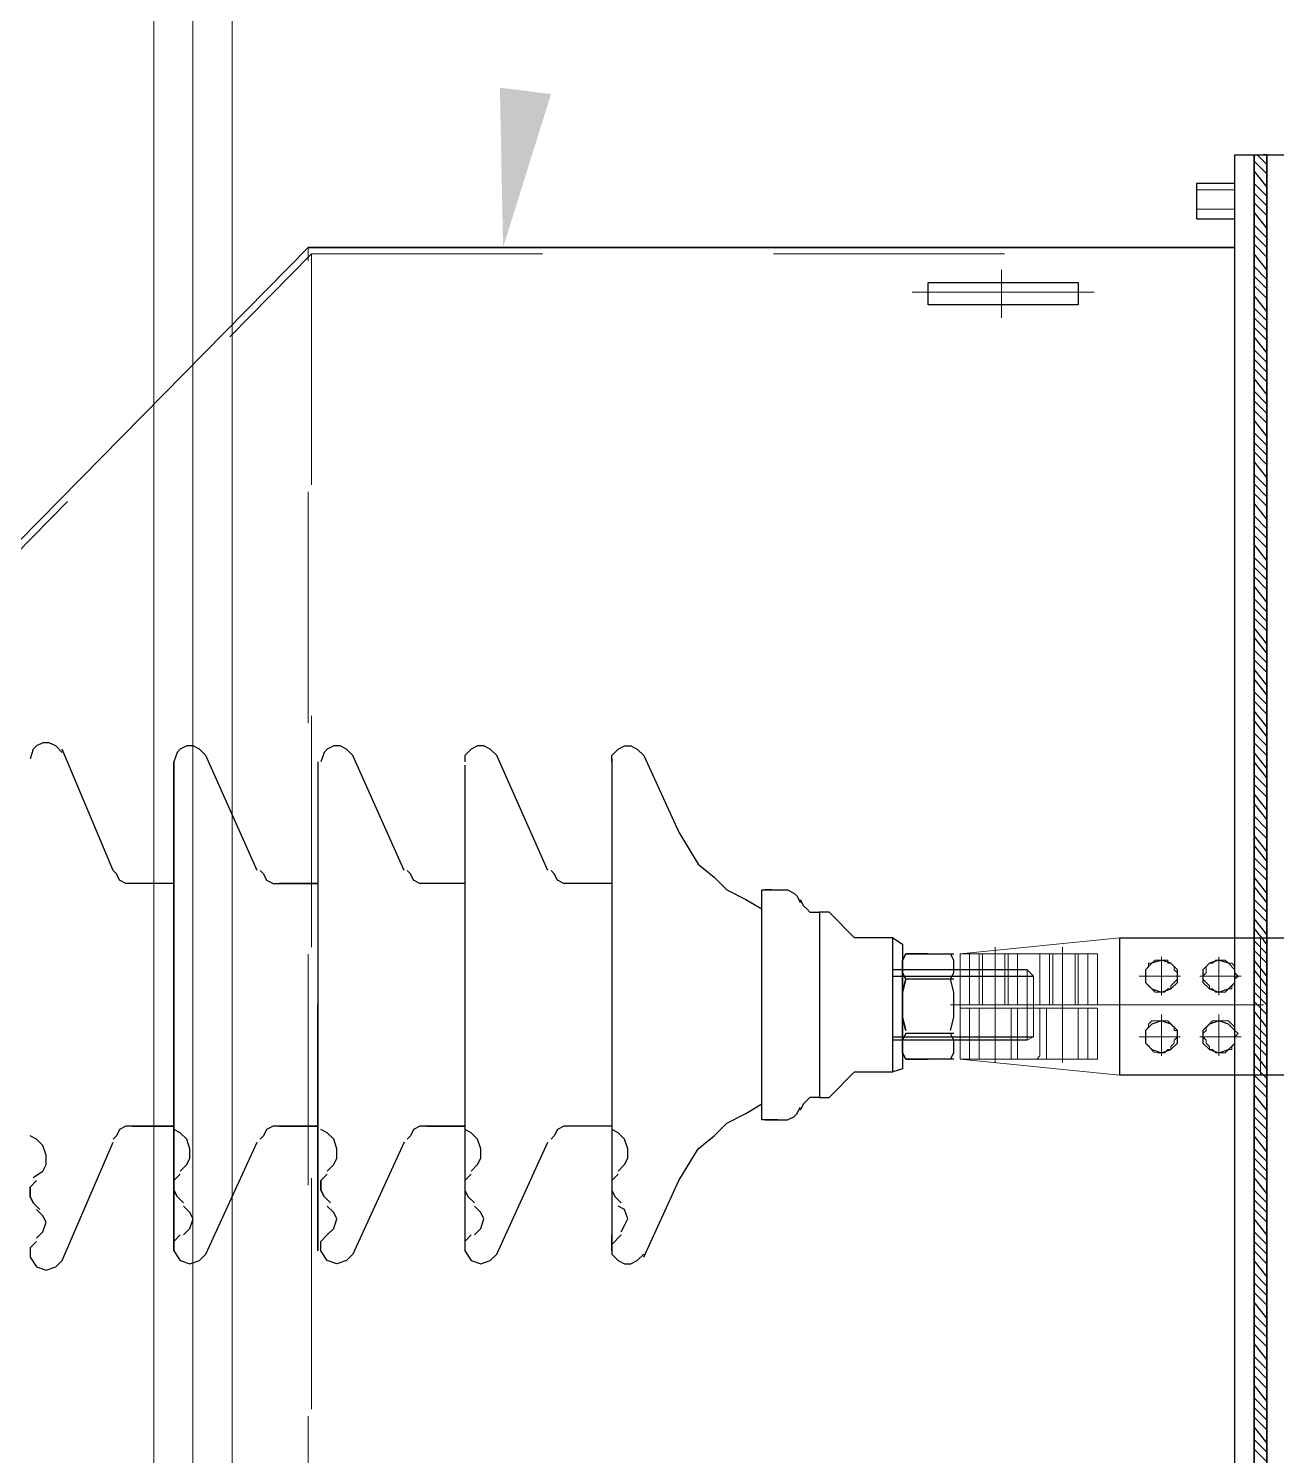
# Model space of a CAD drawing. Header units: metres. Extents: x 530959 to 531458, y 2674234 to 2674577.
# Drawn here: x 531161.088 to 531161.628, y 2674394.958 to 2674395.576 of the extents above; entities that cross this region are included whole.
import ezdxf

# ---------------------------------------------------------------- set-up
doc = ezdxf.new("R2010")
doc.units = ezdxf.units.M
doc.linetypes.add('CENTER2', pattern=[1.125, 0.75, -0.125, 0.125, -0.125])
doc.linetypes.add('PDF_IMPORT', pattern=[1, 0.8, -0.2])
doc.layers.add('IDT', color=7, linetype='Continuous')

# ---------------------------------------------------------------- blocks, each defined once
blk = doc.blocks.new('IDT')
at = {"layer": 'IDT', "color": 0, "lineweight": 0}
for p, q in [((14.97103, 14.23018), (14.97103, 10.36062)), ((14.97103, 14.23018), (14.97103, 10.36062)), ((15.00503, 13.10362), (15.00503, 10.36062)), ((15.00503, 13.10362), (15.00503, 10.36062)), ((14.656, 11.5303), (14.656, 11.48881)), ((14.62696, 11.52477), (14.62419, 11.52339)), ((14.62696, 11.49434), (14.62696, 11.52477)), ((14.62419, 11.52339), (14.62419, 11.49711)), ((14.62419, 11.49711), (14.62696, 11.49434))]:
    blk.add_line(p, q, dxfattribs=at)
at = {"layer": 'IDT', "color": 0, "linetype": 'CENTER2', "lineweight": 0, "ltscale": 500}
blk.add_line((14.98803, 14.23018), (14.98803, 10.36062), dxfattribs=at)
blk.add_line((14.98803, 14.23018), (14.98803, 10.36062), dxfattribs=at)
at = {"layer": 'IDT', "color": 0, "lineweight": 25}
for p, q in [((14.52322, 11.14164), (14.52322, 12.8277)), ((14.52322, 12.8277), (14.52322, 11.14164)), ((14.52875, 11.14164), (14.52875, 12.8277)), ((14.52876, 12.8277), (14.52876, 11.14164)), ((14.53705, 12.8277), (14.53705, 11.14164)), ((14.52322, 11.70735), (14.52875, 11.70181)), ((14.52322, 11.7032), (14.52875, 11.69767)), ((14.52322, 11.69905), (14.52875, 11.69213)), ((14.52322, 11.69352), (14.52875, 11.68798)), ((14.52322, 11.68937), (14.52875, 11.68383)), ((14.52322, 11.68522), (14.52875, 11.67968)), ((14.52322, 11.68107), (14.52875, 11.67415)), ((14.52322, 11.67554), (14.52875, 11.67)), ((14.52322, 11.67139), (14.52875, 11.66585)), ((14.52322, 11.66724), (14.52875, 11.6617)), ((14.52322, 11.66309), (14.52875, 11.65617)), ((14.52322, 11.65755), (14.52875, 11.65202)), ((14.52322, 11.6534), (14.52875, 11.64787)), ((14.52322, 11.64926), (14.52875, 11.64372)), ((14.52322, 11.64511), (14.52875, 11.63819)), ((14.52322, 11.63957), (14.52875, 11.63404)), ((14.52322, 11.63542), (14.52875, 11.62989)), ((14.52322, 11.63127), (14.52875, 11.62574)), ((14.52322, 11.62712), (14.52875, 11.62021)), ((15.04744, 11.62298), (15.04467, 11.62021)), ((15.05159, 11.62436), (15.04744, 11.62298)), ((15.05574, 11.62298), (15.05159, 11.62436)), ((15.0585, 11.61883), (15.05574, 11.62298)), ((14.52322, 11.62159), (14.52875, 11.61606)), ((14.52322, 11.61744), (14.52875, 11.61191)), ((14.79294, 11.61883), (14.77772, 11.58563)), ((14.7957, 11.62021), (14.79294, 11.61744)), ((14.79847, 11.62159), (14.7957, 11.62021)), ((14.80124, 11.62159), (14.79847, 11.62159)), ((14.804, 11.62021), (14.80124, 11.62159)), ((14.80677, 11.61744), (14.804, 11.62021)), ((14.80677, 11.61468), (14.80677, 11.61744)), ((14.85656, 11.61744), (14.83443, 11.56903)), ((14.85933, 11.62021), (14.85656, 11.61744)), ((14.86348, 11.62159), (14.85933, 11.62021)), ((14.86763, 11.62021), (14.86348, 11.62159)), ((14.87039, 11.61606), (14.86763, 11.62021)), ((14.89667, 11.56903), (14.9188, 11.61744)), ((14.9188, 11.61744), (14.92157, 11.62021)), ((14.92157, 11.62021), (14.92572, 11.62159)), ((14.92572, 11.62159), (14.92987, 11.62021)), ((14.92987, 11.62021), (14.93263, 11.61606)), ((14.98243, 11.61744), (14.9603, 11.56903)), ((14.98519, 11.62021), (14.98243, 11.61744)), ((14.98934, 11.62159), (14.98519, 11.62021)), ((14.99349, 11.62021), (14.98934, 11.62159)), ((14.99626, 11.61606), (14.99349, 11.62021)), ((15.04467, 11.62021), (15.02254, 11.56903)), ((15.0585, 11.61468), (15.0585, 11.61883)), ((14.52322, 11.61329), (14.52875, 11.60776)), ((14.80262, 11.60914), (14.80677, 11.61329)), ((14.80677, 11.50956), (14.80677, 11.61606)), ((14.80677, 11.61606), (14.80677, 11.60914)), ((14.80677, 11.61329), (14.80677, 11.61468)), ((14.86763, 11.60914), (14.87039, 11.61191)), ((14.87039, 11.61191), (14.87039, 11.61606)), ((14.87039, 11.50956), (14.87039, 11.61468)), ((14.93263, 11.61191), (14.92987, 11.60914)), ((14.93263, 11.61606), (14.93263, 11.61191)), ((14.93402, 11.50956), (14.93402, 11.61606)), ((14.93402, 11.61606), (14.93402, 11.50956)), ((14.99349, 11.60914), (14.99626, 11.61191)), ((14.99626, 11.50956), (14.99626, 11.61606)), ((14.99626, 11.61606), (14.99626, 11.50956)), ((14.99626, 11.61191), (14.99626, 11.61606)), ((15.05574, 11.61053), (15.05297, 11.60776)), ((15.05574, 11.61191), (15.0585, 11.61468)), ((14.52322, 11.60914), (14.52875, 11.60223)), ((14.80124, 11.60499), (14.79985, 11.60223)), ((14.80262, 11.60776), (14.80124, 11.60499)), ((14.86348, 11.60638), (14.86209, 11.60223)), ((14.86624, 11.60914), (14.86348, 11.60638)), ((14.86624, 11.60776), (14.86624, 11.60776)), ((14.9271, 11.60638), (14.92572, 11.60223)), ((14.92987, 11.60914), (14.9271, 11.60638)), ((14.98934, 11.60638), (14.98796, 11.60223)), ((14.99211, 11.60914), (14.98934, 11.60638)), ((15.05297, 11.60776), (15.05159, 11.60361)), ((14.52322, 11.60361), (14.52875, 11.59808)), ((14.52322, 11.59946), (14.52875, 11.59393)), ((14.79985, 11.60223), (14.80124, 11.59808)), ((14.86209, 11.60223), (14.86348, 11.59946)), ((14.86348, 11.59946), (14.86624, 11.5967)), ((14.92572, 11.60223), (14.9271, 11.59946)), ((14.9271, 11.59946), (14.92987, 11.5967)), ((14.98796, 11.60223), (14.98934, 11.59946)), ((14.98934, 11.59946), (14.99211, 11.5967)), ((15.05159, 11.60361), (15.05297, 11.60084)), ((15.05297, 11.60084), (15.05574, 11.59808)), ((14.52322, 11.59531), (14.52875, 11.58978)), ((14.80124, 11.59808), (14.804, 11.5967)), ((14.80538, 11.59255), (14.80262, 11.59531)), ((14.80677, 11.58978), (14.80538, 11.59255)), ((14.86901, 11.59255), (14.86624, 11.59531)), ((14.87039, 11.58978), (14.86901, 11.59255)), ((14.92849, 11.59531), (14.93125, 11.59255)), ((14.93125, 11.59255), (14.92849, 11.59531)), ((14.93125, 11.59255), (14.93263, 11.58978)), ((14.93263, 11.58978), (14.93125, 11.59255)), ((14.99211, 11.59531), (14.99488, 11.59255)), ((14.99488, 11.59255), (14.99211, 11.59531)), ((14.99488, 11.59255), (14.99626, 11.58978)), ((14.99626, 11.58978), (14.99488, 11.59255)), ((15.05435, 11.59808), (15.05712, 11.59531)), ((15.05712, 11.59531), (15.05435, 11.59808)), ((15.05712, 11.59531), (15.0585, 11.59255)), ((15.0585, 11.59255), (15.05712, 11.59531)), ((15.0585, 11.59255), (15.0585, 11.5884)), ((15.0585, 11.5884), (15.0585, 11.59255)), ((14.52322, 11.59116), (14.52875, 11.58425)), ((14.80677, 11.58563), (14.80677, 11.58978)), ((14.87039, 11.58563), (14.87039, 11.58978)), ((14.93263, 11.58978), (14.93263, 11.58563)), ((14.93263, 11.58563), (14.93263, 11.58978)), ((14.99626, 11.58978), (14.99626, 11.58563)), ((14.99626, 11.58563), (14.99626, 11.58978)), ((15.0585, 11.5884), (15.05574, 11.58563)), ((15.05574, 11.58563), (15.0585, 11.5884)), ((14.52322, 11.58563), (14.52875, 11.5801)), ((14.52322, 11.58148), (14.52875, 11.57595)), ((14.77772, 11.58563), (14.76942, 11.5718)), ((14.804, 11.58148), (14.80124, 11.57871)), ((14.804, 11.58286), (14.80677, 11.58563)), ((14.86763, 11.58148), (14.86486, 11.57871)), ((14.86763, 11.58286), (14.87039, 11.58563)), ((14.92987, 11.58148), (14.9271, 11.57871)), ((14.93263, 11.58563), (14.92987, 11.58286)), ((14.92987, 11.58286), (14.93263, 11.58563)), ((14.99349, 11.58148), (14.99073, 11.57871)), ((14.99626, 11.58563), (14.99349, 11.58286)), ((14.99349, 11.58286), (14.99626, 11.58563)), ((15.05297, 11.58148), (15.05159, 11.57871)), ((15.05712, 11.58425), (15.05297, 11.58148)), ((14.52322, 11.57733), (14.52875, 11.5718)), ((14.80124, 11.57871), (14.79985, 11.57595)), ((14.79985, 11.57595), (14.79985, 11.5718)), ((14.86486, 11.57871), (14.86348, 11.57595)), ((14.86348, 11.57595), (14.86348, 11.5718)), ((14.9271, 11.57871), (14.92572, 11.57595)), ((14.92572, 11.57595), (14.92572, 11.5718)), ((14.99073, 11.57871), (14.98934, 11.57595)), ((14.98934, 11.57595), (14.98934, 11.5718)), ((15.05159, 11.57871), (15.05159, 11.57457)), ((15.05159, 11.57457), (15.05297, 11.57042)), ((14.52322, 11.57318), (14.52875, 11.56627)), ((14.52322, 11.56765), (14.52875, 11.56212)), ((14.76942, 11.5718), (14.76251, 11.56627)), ((14.79985, 11.5718), (14.80124, 11.56765)), ((14.80124, 11.56765), (14.804, 11.56488)), ((14.83166, 11.56627), (14.83305, 11.56765)), ((14.86348, 11.5718), (14.86486, 11.56765)), ((14.86486, 11.56765), (14.86763, 11.56488)), ((14.89391, 11.56627), (14.89529, 11.56765)), ((14.92572, 11.5718), (14.9271, 11.56765)), ((14.9271, 11.56765), (14.92987, 11.56488)), ((14.95753, 11.56627), (14.95891, 11.56765)), ((14.98934, 11.5718), (14.99073, 11.56765)), ((14.99073, 11.56765), (14.99349, 11.56488)), ((15.02116, 11.56627), (15.02254, 11.56765)), ((15.05297, 11.57042), (15.05574, 11.56765)), ((15.05574, 11.56765), (15.0585, 11.56627)), ((14.52322, 11.5635), (14.52875, 11.55797)), ((14.76251, 11.56627), (14.75697, 11.56073)), ((14.804, 11.56488), (14.80677, 11.5635)), ((14.80677, 11.56212), (14.82475, 11.56212)), ((14.82475, 11.56212), (14.82752, 11.56212)), ((14.82752, 11.56212), (14.83028, 11.5635)), ((14.83028, 11.5635), (14.83166, 11.56627)), ((14.86763, 11.56488), (14.87039, 11.5635)), ((14.88699, 11.56212), (14.87039, 11.56212)), ((14.87039, 11.56212), (14.88699, 11.56212)), ((14.88699, 11.56212), (14.88976, 11.56212)), ((14.88976, 11.56212), (14.89252, 11.5635)), ((14.89252, 11.5635), (14.89391, 11.56627)), ((14.92987, 11.56488), (14.93263, 11.5635)), ((14.95062, 11.56212), (14.93402, 11.56212)), ((14.93402, 11.56212), (14.95062, 11.56212)), ((14.95062, 11.56212), (14.95338, 11.56212)), ((14.95338, 11.56212), (14.95615, 11.5635)), ((14.95615, 11.5635), (14.95753, 11.56627)), ((14.99349, 11.56488), (14.99626, 11.5635)), ((15.01424, 11.56212), (14.99626, 11.56212)), ((14.99626, 11.56212), (15.01424, 11.56212)), ((15.01424, 11.56212), (15.01701, 11.56212)), ((15.01701, 11.56212), (15.01977, 11.5635)), ((15.01977, 11.5635), (15.02116, 11.56627)), ((14.52322, 11.55935), (14.52875, 11.55382)), ((14.52322, 11.5552), (14.52875, 11.54829)), ((14.72378, 11.55243), (14.72516, 11.5552)), ((14.72655, 11.55658), (14.72516, 11.55382)), ((14.72793, 11.55797), (14.72655, 11.55658)), ((14.73069, 11.55935), (14.72793, 11.55797)), ((14.73208, 11.55935), (14.73069, 11.55935)), ((14.73346, 11.55935), (14.73208, 11.55935)), ((14.74038, 11.55935), (14.73346, 11.55935)), ((14.73484, 11.55935), (14.74176, 11.55935)), ((14.74176, 11.55935), (14.74176, 11.45976)), ((14.74868, 11.55658), (14.74176, 11.55243)), ((14.75697, 11.56073), (14.74868, 11.55658)), ((14.52322, 11.54967), (14.52875, 11.54414)), ((14.71271, 11.54967), (14.70165, 11.5386)), ((14.71686, 11.54967), (14.71271, 11.54967)), ((14.71686, 11.46945), (14.71686, 11.54967)), ((14.71686, 11.54967), (14.71825, 11.54967)), ((14.71686, 11.50956), (14.71686, 11.54967)), ((14.71825, 11.54967), (14.72101, 11.54967)), ((14.72101, 11.54967), (14.72378, 11.55243)), ((14.52322, 11.54552), (14.52875, 11.53999)), ((14.43193, 11.53999), (14.58685, 11.53999)), ((14.52322, 11.54137), (14.52875, 11.53584)), ((14.52322, 11.53722), (14.52875, 11.5303)), ((14.58685, 11.53999), (14.58685, 11.48051)), ((14.6809, 11.53722), (14.68505, 11.5386)), ((14.6809, 11.50956), (14.6809, 11.53722)), ((14.70165, 11.5386), (14.68505, 11.5386)), ((14.68505, 11.5386), (14.68505, 11.50956)), ((14.52322, 11.53169), (14.52875, 11.52615)), ((14.54397, 11.5303), (14.53982, 11.52892)), ((14.54812, 11.52892), (14.54397, 11.5303)), ((14.56887, 11.5303), (14.56472, 11.52892)), ((14.57302, 11.52892), (14.56887, 11.5303)), ((14.65877, 11.53307), (14.67952, 11.53307)), ((14.66015, 11.53307), (14.65877, 11.5303)), ((14.65877, 11.5303), (14.65877, 11.52477)), ((14.67952, 11.53307), (14.66984, 11.53307)), ((14.6809, 11.5303), (14.67952, 11.53307)), ((14.67952, 11.53307), (14.6809, 11.5303)), ((14.67952, 11.53169), (14.67952, 11.53169)), ((14.6809, 11.52477), (14.6809, 11.5303)), ((14.6809, 11.5303), (14.6809, 11.52477)), ((14.52322, 11.52754), (14.52875, 11.52201)), ((14.53982, 11.52892), (14.53705, 11.52615)), ((14.53705, 11.52615), (14.53705, 11.52062)), ((14.55089, 11.52615), (14.54812, 11.52892)), ((14.55089, 11.52062), (14.55089, 11.52615)), ((14.56472, 11.52892), (14.56195, 11.52615)), ((14.56195, 11.52615), (14.56195, 11.52062)), ((14.57578, 11.52615), (14.57302, 11.52892)), ((14.57578, 11.52062), (14.57578, 11.52615)), ((14.62696, 11.52477), (14.68505, 11.52477)), ((14.65877, 11.52477), (14.66015, 11.52201)), ((14.67952, 11.52201), (14.6809, 11.52477)), ((14.6809, 11.52477), (14.67952, 11.52201)), ((14.6809, 11.52339), (14.6809, 11.52754)), ((14.6809, 11.52754), (14.6809, 11.49296)), ((14.52322, 11.52339), (14.52875, 11.51786)), ((14.52322, 11.51924), (14.52875, 11.51232)), ((14.53705, 11.52062), (14.53982, 11.51786)), ((14.53982, 11.51786), (14.54397, 11.51647)), ((14.54397, 11.51647), (14.54812, 11.51786)), ((14.54812, 11.51786), (14.55089, 11.52062)), ((14.56195, 11.52062), (14.56472, 11.51786)), ((14.56472, 11.51786), (14.56887, 11.51647)), ((14.56887, 11.51647), (14.57302, 11.51786)), ((14.57302, 11.51786), (14.57578, 11.52062)), ((14.68505, 11.52339), (14.62419, 11.52339)), ((14.65877, 11.52201), (14.66984, 11.52201)), ((14.66015, 11.52062), (14.65877, 11.51509)), ((14.66984, 11.52201), (14.67952, 11.52201)), ((14.6809, 11.51509), (14.67952, 11.52062)), ((14.67952, 11.52062), (14.6809, 11.51509)), ((14.52322, 11.51371), (14.52875, 11.50817)), ((14.65877, 11.51509), (14.65877, 11.50402)), ((14.6809, 11.50402), (14.6809, 11.51509)), ((14.6809, 11.51509), (14.6809, 11.50402)), ((14.52322, 11.50956), (14.52875, 11.50402)), ((14.6809, 11.48328), (14.6809, 11.50956)), ((14.68505, 11.50956), (14.68505, 11.48051)), ((14.71686, 11.46945), (14.71686, 11.50956)), ((14.80677, 11.40305), (14.80677, 11.50956)), ((14.87039, 11.40582), (14.87039, 11.50956)), ((14.93402, 11.40444), (14.93402, 11.50956)), ((14.99626, 11.50956), (14.99626, 11.40444)), ((14.99626, 11.40444), (14.99626, 11.50956)), ((14.52322, 11.50541), (14.52875, 11.49987)), ((14.52322, 11.50126), (14.52875, 11.49434)), ((14.53982, 11.50264), (14.53705, 11.49987)), ((14.53705, 11.49987), (14.53705, 11.49434)), ((14.54397, 11.50402), (14.53982, 11.50264)), ((14.54812, 11.50264), (14.54397, 11.50402)), ((14.55089, 11.49987), (14.54812, 11.50264)), ((14.55089, 11.49434), (14.55089, 11.49987)), ((14.56472, 11.50264), (14.56195, 11.49987)), ((14.56195, 11.49987), (14.56195, 11.49434)), ((14.56887, 11.50402), (14.56472, 11.50264)), ((14.57302, 11.50264), (14.56887, 11.50402)), ((14.57578, 11.49987), (14.57302, 11.50264)), ((14.57578, 11.49434), (14.57578, 11.49987)), ((14.65877, 11.50402), (14.66015, 11.49849)), ((14.67952, 11.49849), (14.6809, 11.50402)), ((14.6809, 11.50402), (14.67952, 11.49849)), ((14.52322, 11.49711), (14.52875, 11.49019)), ((14.53705, 11.49434), (14.53982, 11.49158)), ((14.54812, 11.49158), (14.55089, 11.49434)), ((14.56195, 11.49434), (14.56472, 11.49158)), ((14.57302, 11.49158), (14.57578, 11.49434)), ((14.68505, 11.49711), (14.62419, 11.49711)), ((14.62696, 11.49434), (14.68505, 11.49434)), ((14.65877, 11.49849), (14.66984, 11.49849)), ((14.66015, 11.49849), (14.65877, 11.49573)), ((14.65877, 11.49573), (14.65877, 11.49019)), ((14.66984, 11.49849), (14.67952, 11.49849)), ((14.67952, 11.49849), (14.6809, 11.49573)), ((14.6809, 11.49573), (14.67952, 11.49849)), ((14.6809, 11.49573), (14.6809, 11.49019)), ((14.6809, 11.49019), (14.6809, 11.49573)), ((14.6809, 11.48881), (14.6809, 11.49573)), ((14.52322, 11.49158), (14.52875, 11.48604)), ((14.52322, 11.48743), (14.52875, 11.48189)), ((14.53982, 11.49158), (14.54397, 11.49019)), ((14.54397, 11.49019), (14.54812, 11.49158)), ((14.56472, 11.49158), (14.56887, 11.49019)), ((14.56887, 11.49019), (14.57302, 11.49158)), ((14.65877, 11.49019), (14.66015, 11.48743)), ((14.67952, 11.48743), (14.65877, 11.48743)), ((14.66984, 11.48743), (14.67952, 11.48743)), ((14.6809, 11.49019), (14.67952, 11.48743)), ((14.67952, 11.48743), (14.6809, 11.49019)), ((14.52322, 11.48328), (14.52875, 11.47636)), ((14.68505, 11.48051), (14.6809, 11.48328)), ((14.58685, 11.48051), (14.43193, 11.48051)), ((14.52322, 11.47913), (14.52875, 11.47221)), ((14.68505, 11.48051), (14.70165, 11.48051)), ((14.70165, 11.48051), (14.71271, 11.46945)), ((14.52322, 11.4736), (14.52875, 11.46806)), ((14.52322, 11.46945), (14.52875, 11.46391)), ((14.71271, 11.46945), (14.71686, 11.46945)), ((14.71825, 11.46945), (14.71686, 11.46945)), ((14.72101, 11.46945), (14.71825, 11.46945)), ((14.7224, 11.46806), (14.72101, 11.46945)), ((14.52322, 11.4653), (14.52875, 11.45838)), ((14.72378, 11.46668), (14.7224, 11.46806)), ((14.72516, 11.46391), (14.72378, 11.46668)), ((14.72655, 11.46253), (14.72516, 11.4653)), ((14.72793, 11.46115), (14.72655, 11.46253)), ((14.74868, 11.46391), (14.74176, 11.46806)), ((14.75697, 11.45976), (14.74868, 11.46391)), ((14.52322, 11.46115), (14.52875, 11.45423)), ((14.73069, 11.45976), (14.72793, 11.46115)), ((14.73208, 11.45976), (14.73069, 11.45976)), ((14.73346, 11.45976), (14.73208, 11.45976)), ((14.74038, 11.45976), (14.73346, 11.45976)), ((14.74176, 11.45976), (14.73484, 11.45976)), ((14.73761, 11.45976), (14.74038, 11.45976)), ((14.76251, 11.45423), (14.75697, 11.45976)), ((14.80677, 11.457), (14.82475, 11.457)), ((14.82475, 11.457), (14.82752, 11.457)), ((14.82752, 11.457), (14.83028, 11.45561)), ((14.87039, 11.457), (14.88699, 11.457)), ((14.88699, 11.457), (14.88976, 11.457)), ((14.88976, 11.457), (14.89252, 11.45561)), ((14.95062, 11.457), (14.93402, 11.457)), ((14.93402, 11.457), (14.95062, 11.457)), ((14.95338, 11.457), (14.95062, 11.457)), ((14.95615, 11.45561), (14.95338, 11.457)), ((14.99626, 11.457), (15.01424, 11.457)), ((15.01424, 11.457), (15.01701, 11.457)), ((15.01701, 11.457), (15.01977, 11.45561)), ((14.52322, 11.45561), (14.52875, 11.45008)), ((14.52322, 11.45146), (14.52875, 11.44593)), ((14.76942, 11.4487), (14.76251, 11.45423)), ((14.83028, 11.45561), (14.83166, 11.45285)), ((14.83166, 11.45285), (14.83305, 11.45146)), ((14.83443, 11.45146), (14.85656, 11.40167)), ((14.89252, 11.45561), (14.89391, 11.45285)), ((14.89391, 11.45285), (14.89529, 11.45146)), ((14.89667, 11.45146), (14.9188, 11.40167)), ((14.95753, 11.45285), (14.95615, 11.45561)), ((14.95891, 11.45146), (14.95753, 11.45285)), ((14.9603, 11.45146), (14.98243, 11.40167)), ((15.01977, 11.45561), (15.02116, 11.45285)), ((15.02116, 11.45285), (15.02254, 11.45146)), ((15.02254, 11.45146), (15.04467, 11.3989)), ((14.52322, 11.44732), (14.52875, 11.4404)), ((14.77772, 11.43487), (14.76942, 11.4487)), ((14.52322, 11.44317), (14.52875, 11.43625)), ((14.52322, 11.43763), (14.52875, 11.4321)), ((14.52322, 11.43348), (14.52875, 11.42795)), ((14.79294, 11.40167), (14.77772, 11.43487)), ((14.52322, 11.42933), (14.52875, 11.42242)), ((14.52322, 11.42518), (14.52875, 11.41827)), ((14.52322, 11.41965), (14.52875, 11.41412)), ((14.52322, 11.4155), (14.52875, 11.40997)), ((14.52322, 11.41135), (14.52875, 11.40444)), ((14.52322, 11.4072), (14.52875, 11.40029)), ((14.52322, 11.40167), (14.52875, 11.39614)), ((14.7957, 11.3989), (14.79294, 11.40167)), ((14.80677, 11.40167), (14.804, 11.3989)), ((14.80677, 11.40444), (14.80677, 11.40167)), ((14.85656, 11.40167), (14.85933, 11.3989)), ((14.86763, 11.3989), (14.87039, 11.40167)), ((14.87039, 11.40167), (14.87039, 11.40444)), ((14.9188, 11.40167), (14.92157, 11.3989)), ((14.93125, 11.40029), (14.93263, 11.40444)), ((14.98243, 11.40167), (14.98519, 11.3989)), ((14.99488, 11.40029), (14.99626, 11.40444)), ((15.05712, 11.3989), (15.0585, 11.40305)), ((14.52322, 11.39752), (14.52875, 11.39199)), ((14.79847, 11.39752), (14.7957, 11.3989)), ((14.80124, 11.39752), (14.79847, 11.39752)), ((14.804, 11.3989), (14.80124, 11.39752)), ((14.85933, 11.3989), (14.86209, 11.39752)), ((14.86209, 11.39752), (14.86486, 11.39752)), ((14.86486, 11.39752), (14.86763, 11.3989)), ((14.92157, 11.3989), (14.92434, 11.39752)), ((14.92434, 11.39752), (14.9271, 11.39752)), ((14.9271, 11.39752), (14.92987, 11.3989)), ((14.92987, 11.3989), (14.93125, 11.40029)), ((14.98519, 11.3989), (14.98796, 11.39752)), ((14.98796, 11.39752), (14.99073, 11.39752)), ((14.99073, 11.39752), (14.99349, 11.3989)), ((14.99349, 11.3989), (14.99488, 11.40029)), ((15.04467, 11.40029), (15.04744, 11.39752)), ((15.04744, 11.39752), (15.0502, 11.39614)), ((15.0502, 11.39614), (15.05297, 11.39614)), ((15.05297, 11.39614), (15.05574, 11.39752)), ((15.05574, 11.39752), (15.05712, 11.3989)), ((14.52322, 11.39337), (14.52875, 11.38646)), ((14.52322, 11.38922), (14.52875, 11.38231)), ((14.52322, 11.38369), (14.52875, 11.37816)), ((14.52322, 11.37954), (14.52875, 11.37401)), ((14.52322, 11.37539), (14.52875, 11.36848)), ((14.52322, 11.37124), (14.52875, 11.36433)), ((14.52322, 11.36571), (14.52875, 11.36018)), ((14.52322, 11.36156), (14.52875, 11.35603)), ((14.52322, 11.35741), (14.52875, 11.35049)), ((15.11383, 11.36018), (14.93817, 11.18175)), ((14.52322, 11.35326), (14.52875, 11.34635)), ((14.52322, 11.34773), (14.52875, 11.3422)), ((14.52322, 11.34358), (14.52875, 11.33805)), ((14.52322, 11.33943), (14.52875, 11.3339)), ((14.52322, 11.33528), (14.52875, 11.32836)), ((14.52322, 11.32975), (14.52875, 11.32421)), ((14.52322, 11.3256), (14.52875, 11.32007)), ((14.52322, 11.32145), (14.52875, 11.31592)), ((14.52322, 11.3173), (14.52875, 11.31038)), ((14.52322, 11.31177), (14.52875, 11.30623)), ((14.52322, 11.30762), (14.52875, 11.30208)), ((14.52322, 11.30347), (14.52875, 11.29793)), ((14.52322, 11.29932), (14.52875, 11.2924)), ((14.52322, 11.29379), (14.52875, 11.28825)), ((14.52322, 11.28964), (14.52875, 11.2841)), ((14.52322, 11.28549), (14.52875, 11.27995)), ((14.52322, 11.28134), (14.52875, 11.27442)), ((14.52322, 11.2758), (14.52875, 11.27027)), ((14.52322, 11.27166), (14.52875, 11.26612)), ((14.52322, 11.26751), (14.52875, 11.26197)), ((14.52322, 11.26336), (14.52875, 11.25644)), ((14.52322, 11.25782), (14.52875, 11.25229)), ((14.52322, 11.25367), (14.52875, 11.24814)), ((14.52322, 11.24952), (14.52875, 11.24399)), ((14.52322, 11.24538), (14.52875, 11.23846)), ((14.52322, 11.23984), (14.52875, 11.23431)), ((14.52322, 11.23569), (14.52875, 11.23016)), ((14.52322, 11.23154), (14.52875, 11.22601)), ((14.52322, 11.22739), (14.52875, 11.22048)), ((14.52322, 11.22186), (14.52875, 11.21633)), ((14.52322, 11.21771), (14.52875, 11.21218)), ((14.52322, 11.21356), (14.52875, 11.20803)), ((14.52322, 11.20941), (14.52875, 11.2025)), ((14.52322, 11.20388), (14.52875, 11.19835)), ((14.60483, 11.19696), (14.60483, 11.20665)), ((14.60483, 11.20665), (14.66984, 11.20665)), ((14.66984, 11.20665), (14.66984, 11.19696)), ((14.52322, 11.19973), (14.52875, 11.1942)), ((14.66984, 11.19696), (14.60483, 11.19696)), ((14.52322, 11.19558), (14.52875, 11.19005)), ((14.52322, 11.19143), (14.52875, 11.18452)), ((14.52322, 11.1859), (14.52875, 11.18037)), ((14.52322, 11.18175), (14.52875, 11.17622)), ((14.93817, 11.18175), (14.53705, 11.18175)), ((14.53705, 11.18175), (14.93817, 11.18175)), ((14.52322, 11.1776), (14.52875, 11.17207)), ((14.52322, 11.17345), (14.52875, 11.16654)), ((14.52322, 11.16792), (14.52875, 11.16239)), ((14.55365, 11.1693), (14.53705, 11.1693)), ((14.53705, 11.1693), (14.53705, 11.15409)), ((14.55365, 11.15409), (14.55365, 11.1693)), ((14.52322, 11.16377), (14.52875, 11.15824)), ((14.52322, 11.15962), (14.52875, 11.15409)), ((14.52322, 11.15547), (14.52875, 11.14855)), ((14.53705, 11.15409), (14.55365, 11.15409)), ((14.52322, 11.14994), (14.52875, 11.14441)), ((14.52322, 11.14164), (14.51492, 11.14164)), ((14.52322, 11.14579), (14.52737, 11.14164)), ((14.52322, 11.14164), (14.52461, 11.14164)), ((14.52876, 11.14164), (14.52322, 11.14164)), ((14.53705, 11.14164), (14.52875, 11.14164))]:
    blk.add_line(p, q, dxfattribs=at)
at = {"layer": 'IDT', "color": 0, "linetype": 'PDF_IMPORT', "lineweight": 13, "ltscale": 0.0125}
for p, q in [((14.93678, 11.18452), (14.93678, 12.78482)), ((14.93817, 12.78759), (14.93817, 11.18175)), ((15.11244, 11.36294), (14.93678, 11.18452)), ((14.93678, 11.18452), (14.53705, 11.18452))]:
    blk.add_line(p, q, dxfattribs=at)
at = {"layer": 'IDT', "color": 0, "lineweight": 15}
for p, q in [((14.58685, 11.53999), (14.52599, 11.53999)), ((14.52599, 11.53999), (14.52599, 11.48051)), ((14.656, 11.53307), (14.58685, 11.53999)), ((14.58685, 11.48051), (14.58685, 11.53999)), ((14.5412, 11.5303), (14.53982, 11.52892)), ((14.54535, 11.5303), (14.5412, 11.5303)), ((14.54674, 11.52892), (14.54535, 11.5303)), ((14.56748, 11.5303), (14.5661, 11.52892)), ((14.59791, 11.53307), (14.59653, 11.53307)), ((14.59653, 11.53307), (14.59653, 11.53169)), ((14.59653, 11.53169), (14.59653, 11.51094)), ((14.656, 11.53307), (14.59791, 11.53307)), ((14.60068, 11.53169), (14.60068, 11.53307)), ((14.60068, 11.51094), (14.60068, 11.53169)), ((14.60483, 11.51094), (14.60483, 11.53307)), ((14.61866, 11.51094), (14.61866, 11.53307)), ((14.62143, 11.53169), (14.62281, 11.53307)), ((14.62143, 11.51094), (14.62143, 11.53169)), ((14.63111, 11.53307), (14.62972, 11.53307)), ((14.63111, 11.51094), (14.63111, 11.53307)), ((14.63387, 11.51094), (14.63387, 11.53307)), ((14.64771, 11.51094), (14.64771, 11.53307)), ((14.65186, 11.53307), (14.65186, 11.53169)), ((14.65186, 11.53169), (14.65186, 11.51094)), ((14.656, 11.53169), (14.656, 11.53307)), ((14.656, 11.51094), (14.656, 11.53169)), ((14.53844, 11.52754), (14.53705, 11.52615)), ((14.53705, 11.52615), (14.53705, 11.52339)), ((14.53982, 11.52892), (14.53844, 11.52892)), ((14.53844, 11.52892), (14.53844, 11.52754)), ((14.54812, 11.52892), (14.54674, 11.52892)), ((14.54812, 11.52754), (14.54812, 11.52892)), ((14.5495, 11.52615), (14.54812, 11.52754)), ((14.5495, 11.52477), (14.5495, 11.52615)), ((14.55089, 11.52339), (14.5495, 11.52477)), ((14.56333, 11.52477), (14.56195, 11.52339)), ((14.56472, 11.52754), (14.56333, 11.52615)), ((14.56333, 11.52615), (14.56333, 11.52477)), ((14.5661, 11.52892), (14.56472, 11.52892)), ((14.56472, 11.52892), (14.56472, 11.52754)), ((14.57578, 11.52062), (14.57578, 11.52615)), ((14.53705, 11.52339), (14.53567, 11.52201)), ((14.53567, 11.52201), (14.53705, 11.52062)), ((14.53705, 11.52062), (14.53705, 11.51924)), ((14.53705, 11.51924), (14.53982, 11.51647)), ((14.54674, 11.51647), (14.5495, 11.51924)), ((14.5495, 11.52062), (14.55089, 11.52201)), ((14.5495, 11.51924), (14.5495, 11.52062)), ((14.55089, 11.52201), (14.55089, 11.52339)), ((14.56195, 11.52339), (14.56195, 11.52062)), ((14.56195, 11.52062), (14.56333, 11.52062)), ((14.56333, 11.52062), (14.56333, 11.51924)), ((14.56333, 11.51924), (14.5661, 11.51647)), ((14.57302, 11.51647), (14.5744, 11.51786)), ((14.5744, 11.51924), (14.57578, 11.52062)), ((14.5744, 11.51786), (14.5744, 11.51924)), ((14.53982, 11.51647), (14.54397, 11.51647)), ((14.54397, 11.51647), (14.54674, 11.51647)), ((14.5661, 11.51647), (14.56887, 11.51647)), ((14.56887, 11.51647), (14.57302, 11.51647)), ((14.59653, 11.51094), (14.656, 11.51094)), ((14.656, 11.50956), (14.59653, 11.50956)), ((14.59653, 11.50956), (14.59653, 11.48881)), ((14.60068, 11.48743), (14.60068, 11.50956)), ((14.60483, 11.48743), (14.60483, 11.50956)), ((14.60621, 11.48743), (14.60621, 11.50956)), ((14.61589, 11.48743), (14.61589, 11.50956)), ((14.61728, 11.48743), (14.61728, 11.50956)), ((14.62143, 11.50956), (14.62143, 11.48743)), ((14.63111, 11.50956), (14.63111, 11.48881)), ((14.63526, 11.48743), (14.63526, 11.50956)), ((14.63664, 11.48743), (14.63664, 11.50956)), ((14.64632, 11.48743), (14.64632, 11.50956)), ((14.64771, 11.48743), (14.64771, 11.50956)), ((14.65186, 11.51094), (14.656, 11.51094)), ((14.65186, 11.48881), (14.65186, 11.50956)), ((14.656, 11.48881), (14.656, 11.50956)), ((14.53844, 11.50126), (14.53705, 11.49987)), ((14.53705, 11.49987), (14.53705, 11.49849)), ((14.53982, 11.50264), (14.53844, 11.50264)), ((14.53844, 11.50264), (14.53844, 11.50126)), ((14.5412, 11.50402), (14.53982, 11.50264)), ((14.54535, 11.50402), (14.5412, 11.50402)), ((14.54674, 11.50264), (14.54535, 11.50402)), ((14.54812, 11.50264), (14.54674, 11.50264)), ((14.54812, 11.50126), (14.54812, 11.50264)), ((14.55089, 11.49849), (14.54812, 11.50126)), ((14.56472, 11.50126), (14.56195, 11.49849)), ((14.5661, 11.50264), (14.56472, 11.50264)), ((14.56472, 11.50264), (14.56472, 11.50126)), ((14.56748, 11.50402), (14.5661, 11.50264)), ((14.57163, 11.50402), (14.56748, 11.50402)), ((14.57302, 11.50264), (14.57163, 11.50402)), ((14.5744, 11.50126), (14.57302, 11.50264)), ((14.57578, 11.49987), (14.5744, 11.50126)), ((14.57578, 11.49434), (14.57578, 11.49987)), ((14.53705, 11.49849), (14.53567, 11.49711)), ((14.53567, 11.49711), (14.53705, 11.49573)), ((14.53705, 11.49573), (14.53705, 11.49296)), ((14.5495, 11.49573), (14.55089, 11.49711)), ((14.5495, 11.49296), (14.5495, 11.49573)), ((14.55089, 11.49711), (14.55089, 11.49849)), ((14.56195, 11.49849), (14.56195, 11.49573)), ((14.56195, 11.49573), (14.56333, 11.49434)), ((14.56333, 11.49434), (14.56333, 11.49296)), ((14.5744, 11.49296), (14.57578, 11.49434)), ((14.53705, 11.49296), (14.53844, 11.49158)), ((14.53844, 11.49158), (14.53982, 11.49158)), ((14.53982, 11.49158), (14.5412, 11.49019)), ((14.5412, 11.49019), (14.54397, 11.49019)), ((14.54397, 11.49019), (14.54535, 11.49019)), ((14.54535, 11.49019), (14.54674, 11.49158)), ((14.54674, 11.49158), (14.54812, 11.49158)), ((14.54812, 11.49158), (14.5495, 11.49296)), ((14.56333, 11.49296), (14.56472, 11.49158)), ((14.56472, 11.49158), (14.5661, 11.49158)), ((14.5661, 11.49158), (14.5661, 11.49019)), ((14.5661, 11.49019), (14.56887, 11.49019)), ((14.56887, 11.49019), (14.57163, 11.49019)), ((14.57163, 11.49019), (14.57302, 11.49158)), ((14.57302, 11.49158), (14.5744, 11.49158)), ((14.5744, 11.49158), (14.5744, 11.49296)), ((14.58685, 11.48051), (14.656, 11.48743)), ((14.59653, 11.48881), (14.59653, 11.48743)), ((14.59653, 11.48743), (14.59791, 11.48743)), ((14.59791, 11.48743), (14.656, 11.48743)), ((14.62143, 11.48743), (14.62281, 11.48743)), ((14.63111, 11.48743), (14.62972, 11.48743)), ((14.63111, 11.48881), (14.63111, 11.48743)), ((14.65186, 11.48743), (14.65186, 11.48881)), ((14.656, 11.48743), (14.65186, 11.48743)), ((14.656, 11.48743), (14.656, 11.48881)), ((14.52599, 11.48051), (14.58685, 11.48051))]:
    blk.add_line(p, q, dxfattribs=at)
at = {"layer": 'IDT', "color": 0, "lineweight": 5}
for p, q in [((14.54397, 11.53169), (14.54397, 11.51371)), ((14.56887, 11.53169), (14.56887, 11.51371)), ((14.61174, 11.48466), (14.61174, 11.53445)), ((14.64079, 11.48466), (14.64079, 11.53445)), ((14.55227, 11.52339), (14.53429, 11.52339)), ((14.56057, 11.52339), (14.57855, 11.52339)), ((14.52461, 11.50956), (14.66015, 11.50956)), ((14.54397, 11.48881), (14.54397, 11.50541)), ((14.56887, 11.48881), (14.56887, 11.50541)), ((14.55227, 11.49711), (14.53429, 11.49711)), ((14.56057, 11.49711), (14.57855, 11.49711))]:
    blk.add_line(p, q, dxfattribs=at)
at = {"layer": 'IDT', "color": 0, "lineweight": 13}
for p, q in [((14.54397, 11.51509), (14.54397, 11.53169)), ((14.56887, 11.51509), (14.56887, 11.53169)), ((14.65877, 11.53307), (14.66984, 11.53307)), ((14.53429, 11.52339), (14.55227, 11.52339)), ((14.56057, 11.52339), (14.57717, 11.52339)), ((14.54397, 11.48881), (14.54397, 11.50541)), ((14.56887, 11.48881), (14.56887, 11.50541)), ((14.53429, 11.49711), (14.55227, 11.49711)), ((14.56057, 11.49711), (14.57717, 11.49711)), ((14.66984, 11.48743), (14.65877, 11.48743)), ((14.63802, 11.19143), (14.63802, 11.21218)), ((14.67675, 11.20111), (14.59791, 11.20111)), ((14.55365, 11.16515), (14.53705, 11.16515)), ((14.53705, 11.16515), (14.53705, 11.15685)), ((14.55365, 11.15685), (14.55365, 11.16515)), ((14.53705, 11.15685), (14.55365, 11.15685))]:
    blk.add_line(p, q, dxfattribs=at)
at = {"layer": 'IDT', "color": 0, "lineweight": 15}
blk.add_open_spline([(14.57578, 11.52615), (14.57119, 11.53019), (14.57373, 11.53058), (14.56748, 11.5303)], degree=3, dxfattribs=at)
at = {"layer": 'IDT', "color": 0, "lineweight": 25, "transparency": 33554559}
blk.add_solid([(14.83305, 11.11536), (14.8538, 11.18175), (14.85518, 11.11259)], dxfattribs=at)

msp = doc.modelspace()

# ---------------------------------------------------------------- block references
at = {"layer": 'IDT', "color": 8, "rotation": 180}
msp.add_blockref('IDT', (531176.14728, 2674406.66297), dxfattribs=at)

doc.saveas('drawing.dxf')
